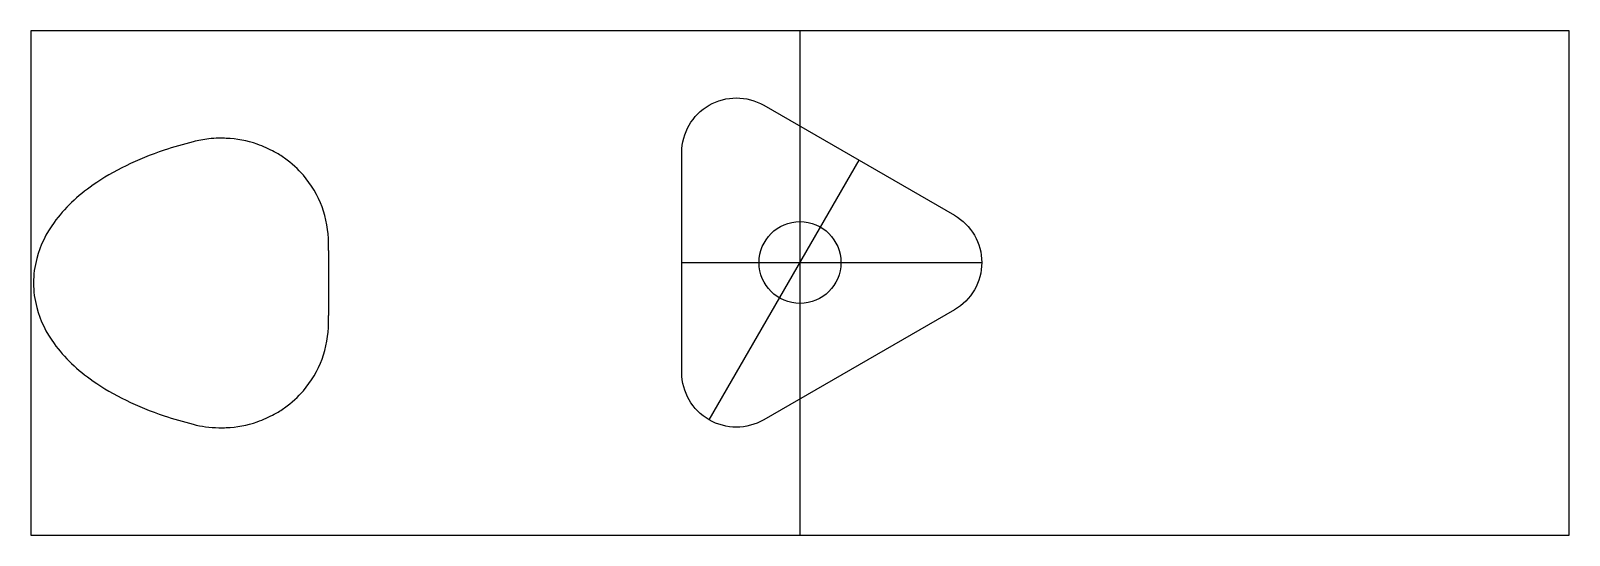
# Model space of a CAD drawing. Header units: millimetres. Extents: x -14.1 to 14.1, y -27.5 to -18.2.
import ezdxf

# ---------------------------------------------------------------- set-up
doc = ezdxf.new("R2010")
doc.units = ezdxf.units.MM
doc.layers.get('0').update_dxf_attribs({"linetype": 'CONTINUOUS'})

msp = doc.modelspace()

# ---------------------------------------------------------------- linework, layer by layer
for p, q in [((14.092, -18.25), (-14.092, -18.25)), ((-14.092, -18.25), (-14.092, -27.5)), ((0, -18.25), (0, -27.5)), ((14.092, -27.5), (14.092, -18.25)), ((-1.665, -25.384), (1.083, -20.625)), ((-8.638, -22.277), (-8.638, -22.14)), ((-8.638, -22.277), (-8.638, -23.473)), ((-2.165, -22.5), (3.33, -22.5)), ((-8.638, -23.61), (-8.638, -23.473)), ((-14.092, -27.5), (14.092, -27.5))]:
    msp.add_line(p, q)
msp.add_lwpolyline([(2.83, -23.366), (-0.665, -25.384, -0.57735), (-2.165, -24.518), (-2.165, -20.482, -0.57735), (-0.665, -19.616), (2.83, -21.634, -0.57735)], format="xyb", close=True)
msp.add_circle((0, -22.5), 0.75)
for points, knots in [([(-11.116, -20.285), (-11.3, -20.331), (-11.478, -20.383), (-12.139, -20.606), (-12.58, -20.818), (-13.235, -21.277), (-13.478, -21.505), (-13.81, -21.967), (-13.92, -22.188), (-14.021, -22.571), (-14.042, -22.723), (-14.042, -22.875), (-14.042, -23.027), (-14.021, -23.179), (-13.92, -23.562), (-13.81, -23.783), (-13.478, -24.245), (-13.235, -24.473), (-12.58, -24.932), (-12.139, -25.144), (-11.478, -25.367), (-11.3, -25.419), (-11.116, -25.465)], [-1.103322, -1.103322, -1.103322, -1.103322, -0.977359, -0.977359, -0.619453, -0.619453, -0.344141, -0.344141, -0.132362, -0.132362, 0, 0, 0, 0.132362, 0.132362, 0.344141, 0.344141, 0.619453, 0.619453, 0.977359, 0.977359, 1.103322, 1.103322, 1.103322, 1.103322]), ([(-10.646, -20.221), (-10.708, -20.222), (-10.77, -20.226), (-10.93, -20.244), (-11.021, -20.261), (-11.116, -20.285)], [0.82163299, 0.82163299, 0.82163299, 0.82163299, 0.83370407, 0.83370407, 0.85387092, 0.85387092, 0.85387092, 0.85387092]), ([(-8.638, -22.14), (-8.638, -21.931), (-8.682, -21.678), (-8.83, -21.28), (-8.959, -21.061), (-9.193, -20.79), (-9.313, -20.679), (-9.441, -20.588), (-9.504, -20.543), (-9.568, -20.503), (-9.725, -20.417), (-9.832, -20.369), (-10.133, -20.265), (-10.316, -20.231), (-10.556, -20.221), (-10.601, -20.22), (-10.646, -20.221)], [0.6198359, 0.6198359, 0.6198359, 0.6198359, 0.6632951, 0.6632951, 0.7067672, 0.7067672, 0.7368534, 0.7368534, 0.7368534, 0.7516701, 0.7516701, 0.7741126, 0.7741126, 0.812897, 0.812897, 0.821633, 0.821633, 0.821633, 0.821633]), ([(-10.646, -25.529), (-10.601, -25.53), (-10.556, -25.529), (-10.316, -25.519), (-10.133, -25.485), (-9.832, -25.381), (-9.725, -25.333), (-9.568, -25.247), (-9.504, -25.207), (-9.441, -25.162), (-9.313, -25.071), (-9.193, -24.96), (-8.959, -24.689), (-8.83, -24.47), (-8.682, -24.072), (-8.638, -23.819), (-8.638, -23.61)], [0.2776927, 0.2776927, 0.2776927, 0.2776927, 0.2864287, 0.2864287, 0.3252131, 0.3252131, 0.3476556, 0.3476556, 0.3624723, 0.3624723, 0.3624723, 0.3925585, 0.3925585, 0.4360306, 0.4360306, 0.4794898, 0.4794898, 0.4794898, 0.4794898]), ([(-11.116, -25.465), (-11.04, -25.485), (-10.968, -25.499), (-10.811, -25.52), (-10.729, -25.527), (-10.646, -25.529)], [0.24545478, 0.24545478, 0.24545478, 0.24545478, 0.26157374, 0.26157374, 0.27769271, 0.27769271, 0.27769271, 0.27769271])]:
    msp.add_open_spline(points, degree=3, knots=knots)

doc.saveas('drawing.dxf')
